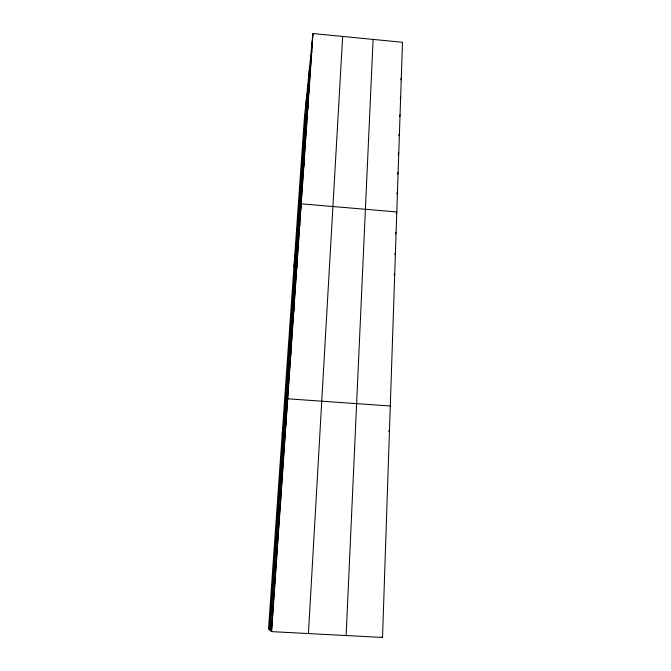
<?xml version="1.0" encoding="UTF-8"?>
<svg xmlns="http://www.w3.org/2000/svg" width="671" height="671" viewBox="0 0 671 671"><rect width="100%" height="100%" fill="white"/><g stroke="black" fill="none" stroke-linecap="round" stroke-linejoin="round"><path stroke-width="1.01" d="M382.52 637.45L402.491 42.281L312.996 33.55L304.416 117.794L268.509 629.021L271.621 631.629L382.52 637.45L381.254 637.24M346.127 635.538L373.093 39.413M308.425 633.558L342.663 36.444M270.354 630.564L309.574 67.15M271.436 631.478L312.518 38.23M271.621 631.629L312.996 33.55M269.365 629.733L306.832 94.074M311.285 55.97L311.755 51.399M310.044 73.953L310.505 69.499M308.777 92.204L309.239 87.867M307.503 110.707L307.947 106.496M306.202 129.478L306.639 125.393M304.877 148.526L305.313 144.575M303.544 167.859L303.963 164.034M302.185 187.469L302.604 183.787M293.94 266.89L301.212 203.841L396.796 211.935L396.192 213.655M299.409 227.578L299.803 224.189M297.983 248.085L298.377 244.856M296.548 268.903L296.926 265.833M295.081 290.048L295.45 287.138M293.596 311.512L293.957 308.777M292.086 333.319L292.43 330.753M290.551 355.462L290.887 353.08M288.991 377.958L289.318 375.76M282.197 434.095L287.725 398.809L390.287 405.989M285.754 424.743L286.056 422.948M284.068 449.067L284.361 447.49M282.357 473.81L282.634 472.451M280.612 498.972L280.872 497.848M278.842 524.563L279.086 523.674M400.813 79.849L401.292 78.113M400.193 98.1L400.679 96.406M399.572 116.62L400.05 114.967M398.817 135.794L399.421 133.806M398.18 154.833L398.784 152.904M397.526 174.158L398.129 172.296M396.863 193.76L397.467 191.965M277.039 550.597L277.266 549.96M395.513 233.844L396.116 232.2M394.816 254.343L395.429 252.774M394.112 275.152L394.733 273.659M388.652 431.143L389.482 429.994"/></g></svg>
